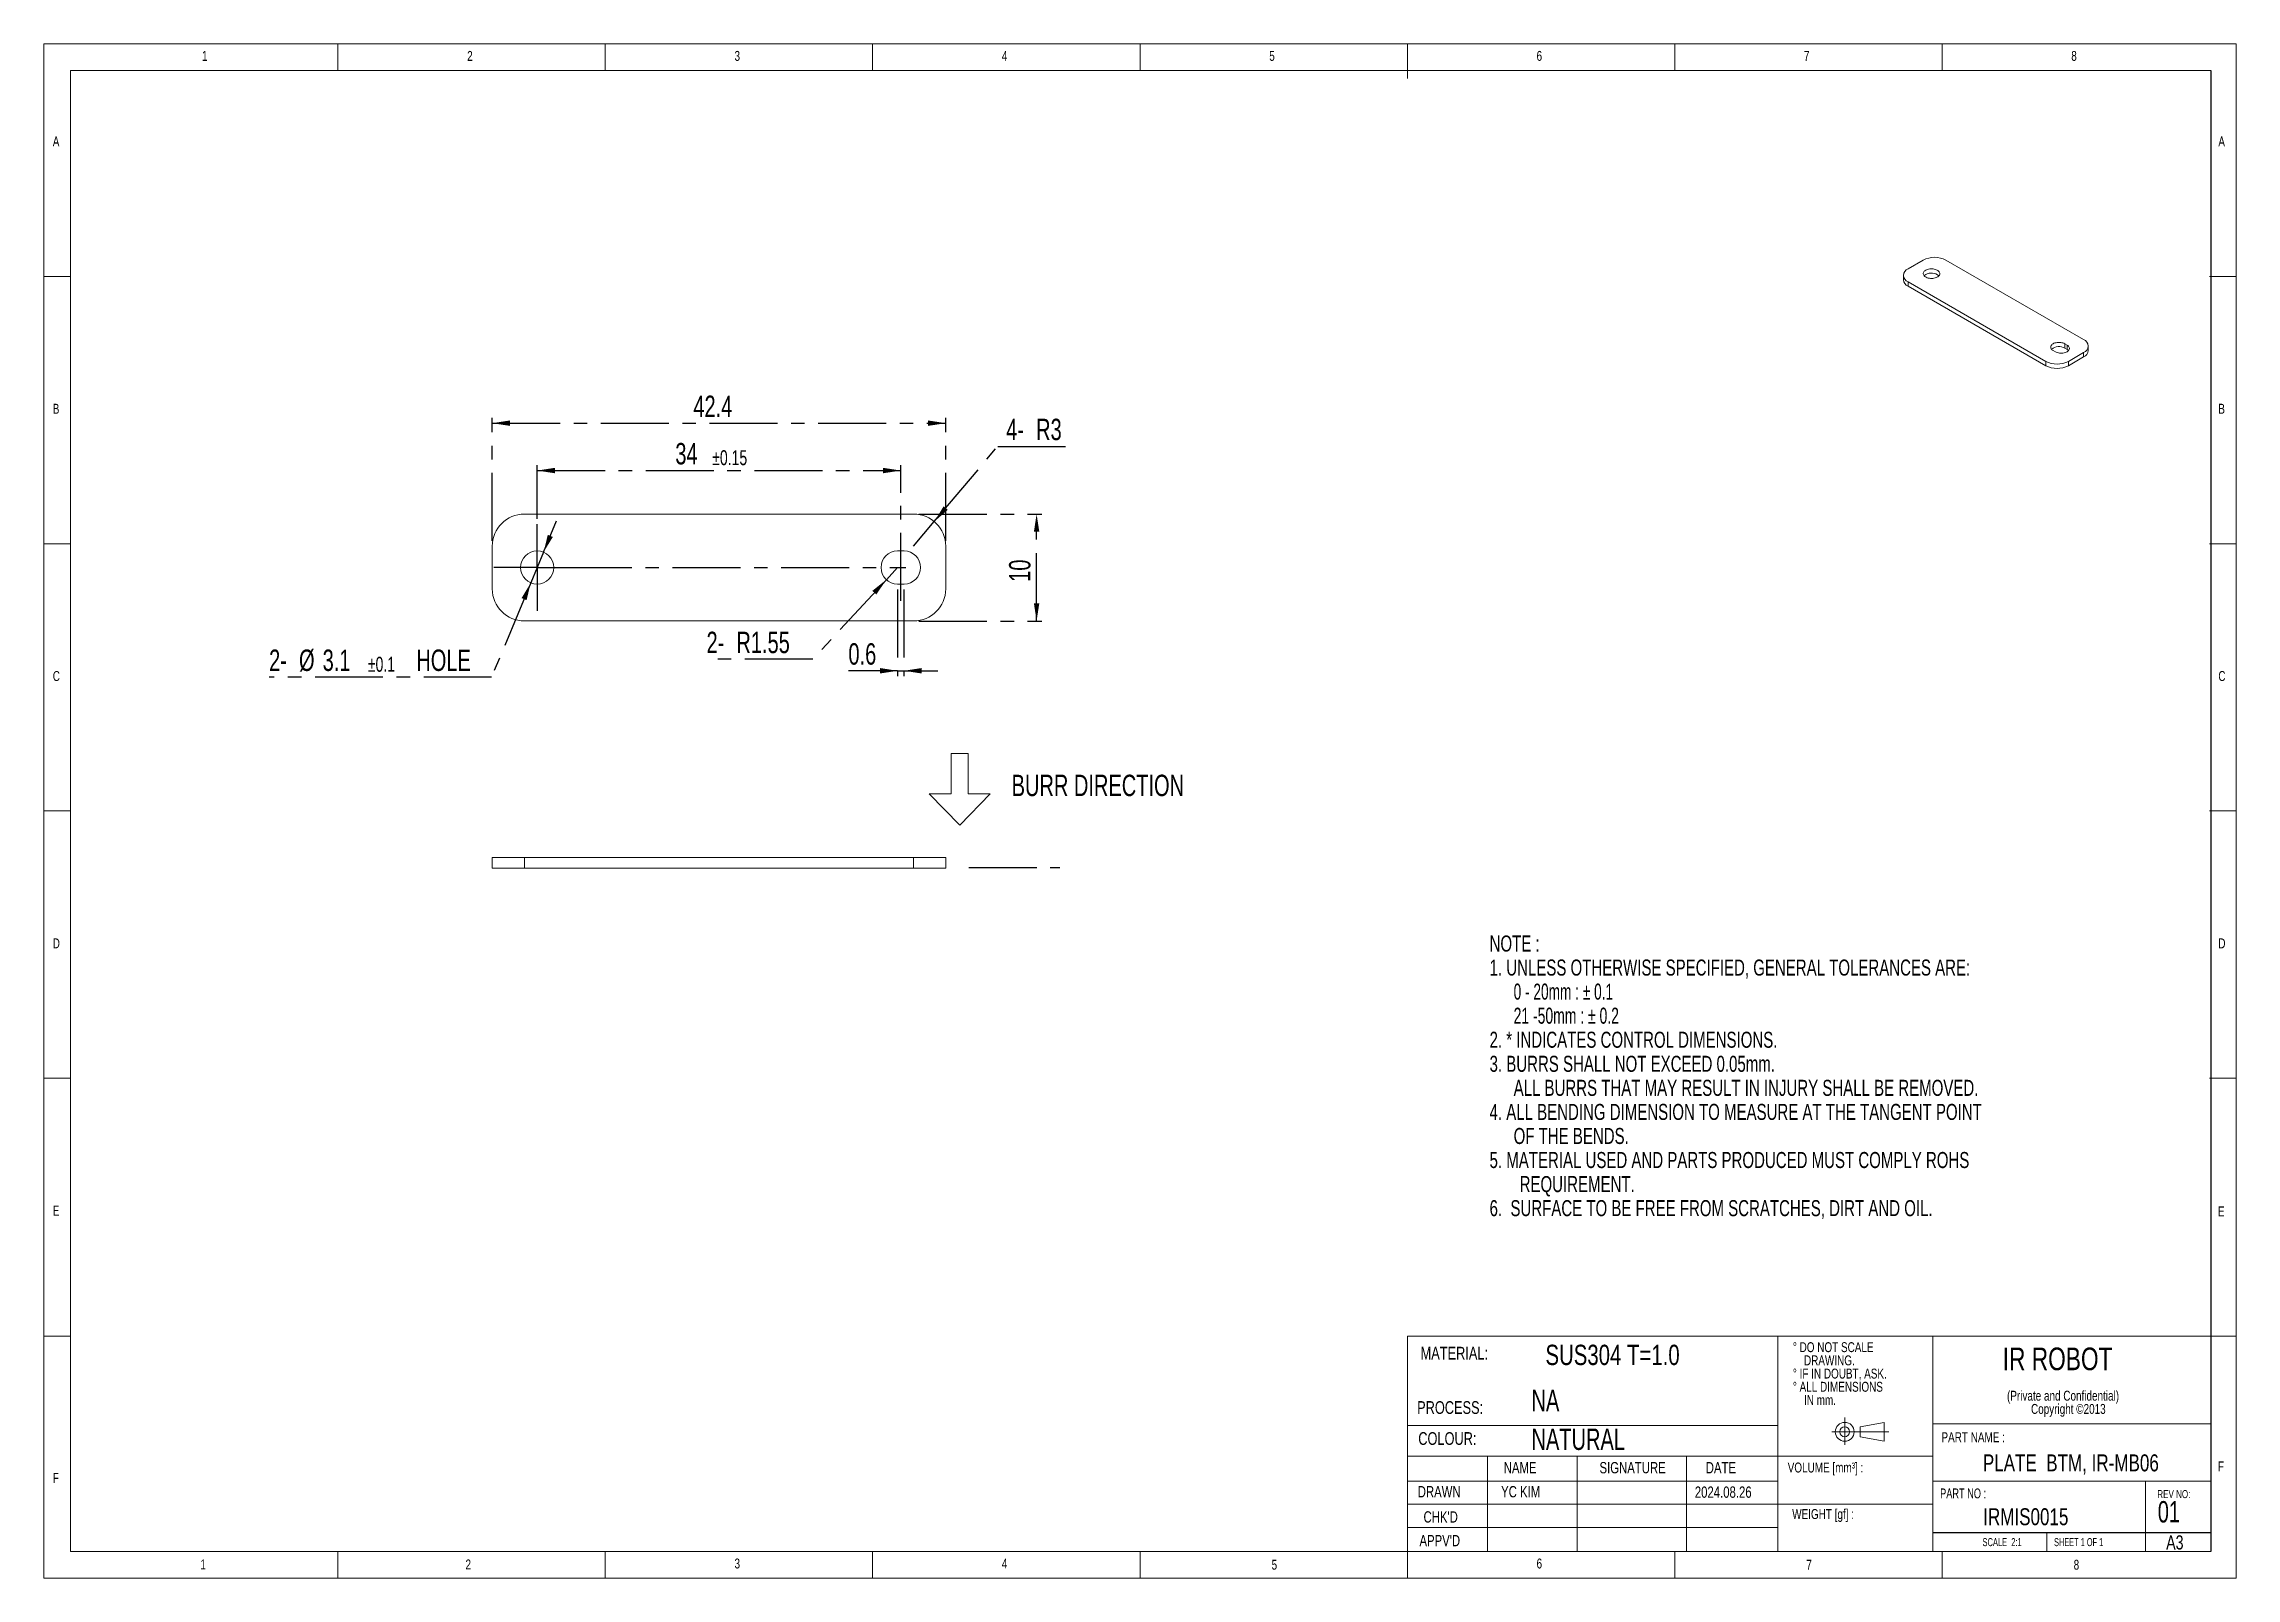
# Model space of a CAD drawing. Header units: millimetres. Extents: x 5 to 415, y 5 to 292.
import ezdxf

# ---------------------------------------------------------------- set-up
doc = ezdxf.new("R2010")
doc.units = ezdxf.units.MM
doc.linetypes.add('CENTERX2', pattern=[20.32, 12.7, -2.54, 2.54, -2.54])
doc.layers.add('CENTER_LINE', color=7, linetype='CENTERX2')
doc.layers.add('NOTES', color=7, linetype='Continuous')
doc.styles.add('SLDTEXTSTYLE0', font='TXT', dxfattribs={"width": 0.7})
doc.styles.add('SLDTEXTSTYLE1', font='TXT', dxfattribs={"width": 0.6375})
doc.styles.add('SLDTEXTSTYLE2', font='TXT', dxfattribs={"width": 0.65})
doc.styles.add('SLDTEXTSTYLE3', font='TXT', dxfattribs={"width": 0.75})
doc.styles.add('SLDTEXTSTYLE4', font='TXT', dxfattribs={"width": 0.6875})
doc.styles.add('SLDTEXTSTYLE5', font='TXT', dxfattribs={"width": 0.694444})
doc.dimstyles.new('SLDDIMSTYLE1', dxfattribs={"dimtxt": 0.18, "dimasz": 3.302, "dimexe": 0, "dimexo": 0.0625, "dimgap": 0, "dimtad": 0, "dimtih": 1, "dimtoh": 1, "dimdec": 0, "dimrnd": 1e-09, "dimzin": 0, "dimdsep": 46, "dimtxsty": 'Standard', "dimblk1": 'NONE', "dimblk2": 'NONE', "dimsah": 1, "dimcen": 0.09, "dimadec": 0, "dimazin": 0, "dimtfac": 3.302, "dimtdec": 0, "dimtofl": 0, "dimtmove": 0, "dimatfit": 3, "dimldrblk": 'NONE', "dimfxl": 1, "dimfrac": 2, "dimtolj": 1, "dimtzin": 0, "dimarcsym": 0})
doc.dimstyles.new('SLDDIMSTYLE2', dxfattribs={"dimtxt": 4, "dimasz": 3.302, "dimexe": 0, "dimexo": 0.0625, "dimgap": 1, "dimtad": 1, "dimlfac": 0.5, "dimrnd": 1e-09, "dimzin": 12, "dimdsep": 46, "dimtxsty": 'SLDTEXTSTYLE0', "dimsah": 1, "dimcen": 0.09, "dimadec": 0, "dimazin": 3, "dimtol": 1, "dimtp": 0.15, "dimtm": 0.15, "dimtfac": 1, "dimtofl": 0, "dimtmove": 0, "dimatfit": 3, "dimfxl": 1, "dimfrac": 2, "dimtolj": 1, "dimarcsym": 0})
doc.dimstyles.new('SLDDIMSTYLE3', dxfattribs={"dimtxt": 4, "dimasz": 3.302, "dimexe": 0, "dimexo": 0.0625, "dimgap": 1, "dimtad": 1, "dimlfac": 0.5, "dimrnd": 1e-09, "dimzin": 12, "dimdsep": 46, "dimtxsty": 'SLDTEXTSTYLE0', "dimsah": 1, "dimcen": 0.09, "dimadec": 0, "dimazin": 3, "dimtfac": 1, "dimtmove": 0, "dimatfit": 0, "dimfxl": 1, "dimfrac": 2, "dimtolj": 1, "dimtzin": 12, "dimarcsym": 0})
doc.dimstyles.new('SLDDIMSTYLE4', dxfattribs={"dimtxt": 4, "dimasz": 3.302, "dimexe": 0, "dimexo": 0.0625, "dimgap": 1, "dimtad": 0, "dimtih": 1, "dimtoh": 1, "dimlfac": 0.5, "dimrnd": 1e-09, "dimzin": 12, "dimdsep": 46, "dimtxsty": 'SLDTEXTSTYLE0', "dimsah": 1, "dimcen": 0, "dimadec": 0, "dimazin": 3, "dimtfac": 1, "dimtofl": 0, "dimtmove": 0, "dimatfit": 3, "dimfxl": 1, "dimfrac": 2, "dimtolj": 1, "dimtzin": 12, "dimarcsym": 0})
doc.dimstyles.new('SLDDIMSTYLE5', dxfattribs={"dimtxt": 4, "dimasz": 3.302, "dimexe": 0, "dimexo": 0.0625, "dimgap": 1, "dimtad": 0, "dimtih": 1, "dimtoh": 1, "dimlfac": 0.5, "dimrnd": 1e-09, "dimzin": 12, "dimdsep": 46, "dimtxsty": 'SLDTEXTSTYLE0', "dimsah": 1, "dimcen": 0, "dimadec": 0, "dimazin": 3, "dimtol": 1, "dimtp": 0.1, "dimtm": 0.1, "dimtfac": 1.428571, "dimtmove": 0, "dimatfit": 3, "dimfxl": 1, "dimfrac": 2, "dimtolj": 1, "dimarcsym": 0})
doc.dimstyles.new('SLDDIMSTYLE6', dxfattribs={"dimtxt": 4, "dimasz": 3.302, "dimexe": 0, "dimexo": 0.0625, "dimgap": 1, "dimtad": 1, "dimlfac": 0.5, "dimrnd": 1e-09, "dimzin": 12, "dimdsep": 46, "dimtxsty": 'SLDTEXTSTYLE0', "dimsah": 1, "dimcen": 0.09, "dimadec": 0, "dimazin": 3, "dimtfac": 1, "dimtofl": 0, "dimtmove": 0, "dimatfit": 3, "dimfxl": 1, "dimfrac": 2, "dimtolj": 1, "dimtzin": 12, "dimarcsym": 0})
doc.dimstyles.new('SLDDIMSTYLE7', dxfattribs={"dimtxt": 4, "dimasz": 3.302, "dimexe": 0, "dimexo": 0.0625, "dimgap": 1, "dimtad": 1, "dimlfac": 0.5, "dimrnd": 1e-09, "dimdsep": 46, "dimtxsty": 'SLDTEXTSTYLE0', "dimsah": 1, "dimcen": 0.09, "dimadec": 0, "dimazin": 2, "dimtfac": 1, "dimtmove": 0, "dimatfit": 0, "dimfxl": 1, "dimfrac": 2, "dimtolj": 1, "dimtzin": 12, "dimarcsym": 0})

# ---------------------------------------------------------------- blocks, each defined once
blk = doc.blocks.new('SW_NOTE_0')
at = {"layer": 'NOTES', "color": 0, "char_height": 3, "attachment_point": 1}
for s, insert, style in [('NOTE :', (0, 3.87), 'SLDTEXTSTYLE0'), ('1. UNLESS OTHERWISE SPECIFIED, GENERAL TOLERANCES ARE:', (0, -0.63), 'SLDTEXTSTYLE0'), ('0 - 20mm : ± 0.1', (4.5, -5.13), 'SLDTEXTSTYLE1'), ('21 -50mm : ± 0.2', (4.5, -9.63), 'SLDTEXTSTYLE2'), ('2. * INDICATES CONTROL DIMENSIONS.', (0, -14.13), 'SLDTEXTSTYLE0'), ('3. BURRS SHALL NOT EXCEED 0.05mm.', (0, -18.63), 'SLDTEXTSTYLE0'), ('ALL BURRS THAT MAY RESULT IN INJURY SHALL BE REMOVED.', (4.5, -23.13), 'SLDTEXTSTYLE0'), ('4. ALL BENDING DIMENSION TO MEASURE AT THE TANGENT POINT', (0, -27.63), 'SLDTEXTSTYLE0'), ('OF THE BENDS.', (4.5, -32.13), 'SLDTEXTSTYLE0'), ('5. MATERIAL USED AND PARTS PRODUCED MUST COMPLY ROHS', (0, -36.63), 'SLDTEXTSTYLE0'), ('REQUIREMENT.', (5.62, -41.13), 'SLDTEXTSTYLE0'), ('6.  SURFACE TO BE FREE FROM SCRATCHES, DIRT AND OIL.', (0, -45.63), 'SLDTEXTSTYLE0')]:
    blk.add_mtext(s, dxfattribs=dict(at, insert=insert, style=style))
blk = doc.blocks.new('SW_NOTE_0_1')
at = {"color": 0, "linetype": 'Continuous', "lineweight": 0, "char_height": 1.8521, "attachment_point": 2, "style": 'SLDTEXTSTYLE3'}
for s, insert in [('(Private and Confidential)', (15.4, 2.39)), ('Copyright ©2013', (16.39, -0.08))]:
    blk.add_mtext(s, dxfattribs=dict(at, insert=insert))
blk = doc.blocks.new('SW_NOTE_0_2')
at = {"color": 0, "linetype": 'Continuous', "lineweight": 0, "attachment_point": 1, "style": 'SLDTEXTSTYLE3'}
for s, insert, char_height in [('%%d DO NOT SCALE', (0, 2.39), 1.8521), ('%%d IF IN DOUBT, ASK.', (0, -2.55), 1.8521), ('DRAWING.', (2.08, -0.08), 1.852), ('%%d ALL DIMENSIONS', (0, -5.02), 1.8521), ('IN mm.', (2.08, -7.49), 1.852)]:
    blk.add_mtext(s, dxfattribs=dict(at, insert=insert, char_height=char_height))
blk = doc.blocks.new('_None')
blk = doc.blocks.new('_D')
at = {"layer": 'CENTER_LINE'}
for p, q in [((97.26, 203.14), (97.26, 213.18)), ((97.26, 212.18), (165.26, 212.18)), ((165.26, 208.02), (165.26, 213.18))]:
    blk.add_line(p, q, dxfattribs=at)
for points in [[(97.26, 212.18), (100.57, 211.68), (100.57, 212.69)], [(165.26, 212.18), (161.96, 212.69), (161.96, 211.68)]]:
    blk.add_solid(points, dxfattribs=at)
at = {"layer": 'CENTER_LINE', "attachment_point": 1, "style": 'SLDTEXTSTYLE0'}
for s, insert, char_height in [('34', (123.1, 217.34), 4), ('±0.15', (130, 215.99), 2.8)]:
    blk.add_mtext(s, dxfattribs=dict(at, insert=insert, char_height=char_height))
blk = doc.blocks.new('_D_1')
at = {"layer": 'CENTER_LINE'}
for p, q in [((168.66, 204.04), (191.66, 204.04)), ((190.66, 184.04), (190.66, 204.04)), ((168.66, 184.04), (191.66, 184.04))]:
    blk.add_line(p, q, dxfattribs=at)
for points in [[(190.66, 204.04), (190.16, 200.74), (191.17, 200.74)], [(190.66, 184.04), (191.17, 187.35), (190.16, 187.35)]]:
    blk.add_solid(points, dxfattribs=at)
at = {"layer": 'CENTER_LINE', "insert": (185.51, 191.37), "char_height": 4, "attachment_point": 1, "rotation": 90, "style": 'SLDTEXTSTYLE0'}
blk.add_mtext('10', dxfattribs=at)
blk = doc.blocks.new('_D_2')
at = {"layer": 'CENTER_LINE'}
for p, q in [((171.53, 202.63), (183.39, 216.71)), ((183.39, 216.71), (196.35, 216.71)), ((167.66, 198.04), (171.53, 202.63))]:
    blk.add_line(p, q, dxfattribs=at)
blk.add_solid([(171.53, 202.63), (174.05, 204.83), (173.27, 205.49)], dxfattribs=at)
at = {"layer": 'CENTER_LINE', "char_height": 4, "attachment_point": 1, "style": 'SLDTEXTSTYLE0'}
for s, insert in [('4-', (184.98, 221.87)), ('R3', (190.57, 221.87))]:
    blk.add_mtext(s, dxfattribs=dict(at, insert=insert))
blk = doc.blocks.new('_D_3')
at = {"layer": 'CENTER_LINE'}
for p, q in [((98.45, 196.91), (100.89, 202.77)), ((98.45, 196.91), (96.07, 191.18)), ((96.07, 191.18), (88.74, 173.55)), ((88.74, 173.55), (47.13, 173.55))]:
    blk.add_line(p, q, dxfattribs=at)
for points in [[(98.45, 196.91), (100.19, 199.76), (99.25, 200.15)], [(96.07, 191.18), (94.34, 188.33), (95.27, 187.94)]]:
    blk.add_solid(points, dxfattribs=at)
at = {"layer": 'CENTER_LINE', "attachment_point": 1, "style": 'SLDTEXTSTYLE0'}
for s, insert, char_height in [('2-', (47.13, 178.7), 4), ('%%c', (52.72, 178.7), 4), ('3.1', (57.14, 178.7), 4), ('±0.1', (65.6, 177.35), 2.8), ('HOLE', (74.66, 178.7), 4)]:
    blk.add_mtext(s, dxfattribs=dict(at, insert=insert, char_height=char_height))
blk = doc.blocks.new('_D_4')
at = {"layer": 'CENTER_LINE'}
for p, q in [((88.86, 199.04), (88.86, 222.04)), ((173.66, 199.04), (173.66, 222.04)), ((88.86, 221.04), (173.66, 221.04))]:
    blk.add_line(p, q, dxfattribs=at)
for points in [[(88.86, 221.04), (92.17, 220.54), (92.17, 221.55)], [(173.66, 221.04), (170.36, 221.55), (170.36, 220.54)]]:
    blk.add_solid(points, dxfattribs=at)
at = {"layer": 'CENTER_LINE', "insert": (126.47, 226.2), "char_height": 4, "attachment_point": 1, "style": 'SLDTEXTSTYLE0'}
blk.add_mtext('42.4', dxfattribs=at)
blk = doc.blocks.new('_D_5')
at = {"layer": 'CENTER_LINE'}
for p, q in [((164.66, 189.94), (164.66, 173.73)), ((165.86, 189.94), (165.86, 173.73)), ((164.66, 174.73), (155.47, 174.73)), ((164.66, 174.73), (165.86, 174.73)), ((165.86, 174.73), (172.21, 174.73))]:
    blk.add_line(p, q, dxfattribs=at)
for points in [[(164.66, 174.73), (161.36, 175.24), (161.36, 174.22)], [(165.86, 174.73), (169.17, 174.22), (169.17, 175.24)]]:
    blk.add_solid(points, dxfattribs=at)
at = {"layer": 'CENTER_LINE', "insert": (155.47, 179.88), "char_height": 4, "attachment_point": 1, "style": 'SLDTEXTSTYLE0'}
blk.add_mtext('0.6', dxfattribs=at)
blk = doc.blocks.new('_D_6')
at = {"layer": 'CENTER_LINE'}
for p, q in [((164.66, 194.04), (162.56, 191.77)), ((162.56, 191.77), (148.81, 176.87)), ((148.81, 176.87), (128.93, 176.87))]:
    blk.add_line(p, q, dxfattribs=at)
blk.add_solid([(162.56, 191.77), (159.95, 189.69), (160.69, 189)], dxfattribs=at)
at = {"layer": 'CENTER_LINE', "char_height": 4, "attachment_point": 1, "style": 'SLDTEXTSTYLE0'}
for s, insert in [('2-', (128.93, 182.03)), ('R1.55', (134.52, 182.03))]:
    blk.add_mtext(s, dxfattribs=dict(at, insert=insert))
blk = doc.blocks.new('SW_CENTERMARKSYMBOL_0')
at = {"layer": 'CENTER_LINE', "color": 0}
for p, q in [((0, 5), (0, 8.1)), ((0, 0), (0, 5)), ((-5, 0), (-8.1, 0)), ((0, 0), (-5, 0)), ((0, 0), (0, -5)), ((0, 0), (5, 0)), ((5, 0), (68.93, 0)), ((0, -5), (0, -8.1))]:
    blk.add_line(p, q, dxfattribs=at)

msp = doc.modelspace()

# ---------------------------------------------------------------- linework, layer by layer
at = {"color": 7, "linetype": 'Continuous', "lineweight": 18}
for p, q in [((415, 292), (5, 292)), ((5, 292), (5, 5)), ((60, 287), (60, 292)), ((110, 292), (110, 287)), ((160, 287), (160, 292)), ((210, 292), (210, 287)), ((260, 285.5), (260, 292)), ((310, 292), (310, 287)), ((360, 287), (360, 292)), ((415, 5), (415, 292)), ((410.25, 287), (10, 287)), ((10, 287), (10, 10)), ((356.477, 251.551), (353.649, 249.918)), ((386.459, 236.692), (360.72, 251.551)), ((10, 248.5), (5, 248.5)), ((352.77, 248.694), (352.77, 247.877)), ((353.649, 247.469), (379.388, 232.61)), ((353.649, 247.469), (353.649, 246.652)), ((353.649, 246.652), (379.388, 231.794)), ((415, 248.5), (410, 248.5)), ((380.766, 234.631), (381.191, 234.386)), ((383.383, 235.651), (382.959, 235.896)), ((382.959, 235.896), (382.959, 235.08)), ((383.383, 234.835), (382.959, 235.08)), ((383.383, 235.651), (383.383, 234.835)), ((383.63, 232.61), (386.459, 234.243)), ((386.459, 234.243), (386.459, 233.427)), ((387.337, 234.651), (387.337, 235.468)), ((379.388, 232.61), (379.388, 231.794)), ((383.63, 231.794), (386.459, 233.427)), ((383.63, 232.61), (383.63, 231.794)), ((167.664, 204.044), (94.864, 204.044)), ((5, 198.5), (10, 198.5)), ((88.864, 198.044), (88.864, 190.044)), ((165.864, 197.144), (164.664, 197.144)), ((173.664, 190.044), (173.664, 198.044)), ((410, 198.5), (415, 198.5)), ((164.664, 190.944), (165.864, 190.944)), ((94.864, 184.044), (167.664, 184.044)), ((5, 148.5), (10, 148.5)), ((415, 148.5), (410, 148.5)), ((88.864, 139.793), (88.864, 137.793)), ((88.864, 139.793), (94.864, 139.793)), ((94.864, 139.793), (94.864, 137.793)), ((94.864, 139.793), (167.664, 139.793)), ((167.664, 139.793), (167.664, 137.793)), ((167.664, 139.793), (173.664, 139.793)), ((173.664, 139.793), (173.664, 137.793)), ((88.864, 137.793), (94.864, 137.793)), ((94.864, 137.793), (167.664, 137.793)), ((167.664, 137.793), (173.664, 137.793)), ((5, 98.5), (10, 98.5)), ((410, 98.5), (415, 98.5)), ((10, 50.271), (5, 50.271)), ((260, 50.271), (260, 10)), ((415, 50.271), (260, 50.271)), ((329.265, 50.271), (329.265, 10)), ((358.254, 50.271), (358.254, 10)), ((260, 33.55), (329.265, 33.55)), ((344.668, 33.297), (349.181, 34.143)), ((344.668, 33.297), (344.668, 31.454)), ((349.181, 30.608), (349.181, 34.143)), ((410.25, 33.844), (358.254, 33.844)), ((344.668, 31.454), (349.181, 30.608)), ((275.001, 27.796), (275.001, 10)), ((291.778, 27.796), (291.778, 10)), ((312.217, 10), (312.217, 27.796)), ((329.265, 23.158), (260, 23.158)), ((398.074, 10), (398.074, 23.123)), ((358.254, 18.822), (260, 18.822)), ((260, 14.481), (329.265, 14.481)), ((312.217, 14.859), (312.217, 10)), ((379.611, 13.419), (379.611, 10)), ((10, 10), (410.25, 10)), ((60, 5), (60, 10)), ((110, 10), (110, 5)), ((160, 5), (160, 10)), ((210, 5), (210, 10)), ((260, 5), (260, 10)), ((310, 5), (310, 10)), ((360, 5), (360, 10)), ((5, 5), (415, 5))]:
    msp.add_line(p, q, dxfattribs=at)
at = {"color": 7, "linetype": 'CENTERX2', "lineweight": 18}
for p, q in [((341.798, 35.054), (341.798, 29.936)), ((339.361, 32.376), (350.023, 32.376))]:
    msp.add_line(p, q, dxfattribs=at)
at = {"color": 7, "linetype": 'Continuous', "lineweight": 18, "flags": 128}
for points in [[(356.937, 249.653), (356.795, 249.559), (356.677, 249.454), (356.586, 249.341), (356.523, 249.221), (356.489, 249.098), (356.485, 248.973), (356.511, 248.849), (356.567, 248.729), (356.652, 248.614), (356.763, 248.507), (356.899, 248.41), (357.058, 248.325), (357.235, 248.253), (357.427, 248.196), (357.632, 248.156), (357.844, 248.132), (358.06, 248.125), (358.275, 248.136), (358.486, 248.164), (358.688, 248.209), (358.877, 248.27), (359.05, 248.345), (359.203, 248.433), (359.333, 248.533), (359.438, 248.642), (359.515, 248.759), (359.564, 248.88), (359.583, 249.005), (359.571, 249.129), (359.53, 249.252), (359.46, 249.37), (359.362, 249.481), (359.238, 249.583), (359.09, 249.675), (358.922, 249.753), (358.737, 249.817), (358.538, 249.866), (358.329, 249.898), (358.114, 249.914), (357.898, 249.912), (357.684, 249.892), (357.478, 249.856), (357.282, 249.803), (357.1, 249.735), (356.937, 249.653)], [(382.959, 235.896), (382.791, 235.98), (382.605, 236.049), (382.404, 236.102), (382.192, 236.138), (381.973, 236.156), (381.752, 236.156), (381.533, 236.138), (381.321, 236.102), (381.12, 236.049), (380.934, 235.98), (380.766, 235.896), (380.622, 235.8), (380.502, 235.692), (380.41, 235.576), (380.348, 235.454), (380.316, 235.327), (380.316, 235.2), (380.348, 235.073), (380.41, 234.951), (380.502, 234.835), (380.622, 234.727), (380.766, 234.631)], [(381.191, 234.386), (381.358, 234.302), (381.544, 234.233), (381.745, 234.18), (381.957, 234.144), (382.176, 234.126), (382.397, 234.126), (382.616, 234.144), (382.828, 234.18), (383.03, 234.233), (383.216, 234.302), (383.383, 234.386), (383.528, 234.483), (383.647, 234.59), (383.739, 234.706), (383.801, 234.829), (383.833, 234.955), (383.833, 235.083), (383.801, 235.209), (383.739, 235.331), (383.647, 235.448), (383.528, 235.555), (383.383, 235.651)]]:
    msp.add_lwpolyline(points, dxfattribs=at)
at = {"color": 7, "linetype": 'Continuous', "lineweight": 18}
for centre, radius in [((97.264, 194.044), 3.1), ((341.798, 32.376), 1.767), ((341.798, 32.376), 0.922)]:
    msp.add_circle(centre, radius, dxfattribs=at)
for centre, radius, start, end in [((358.599, 247.471), 4.598, 62.52843, 117.47157), ((354.256, 248.016), 1.492, 185.32934, 245.9908), ((354.122, 248.694), 1.313, 111.11728, 248.88272), ((357.472, 247.871), 1.104, 118.97192, 137.81691), ((358.012, 246.936), 2.184, 50.13203, 119.50567), ((381.882, 233.189), 2.175, 60.34482, 130.01747), ((382.85, 233.872), 1.101, 42.15794, 61.05324), ((385.986, 235.468), 1.313, 291.11728, 68.88272), ((385.851, 234.79), 1.492, 294.0092, 354.67066), ((381.509, 236.69), 4.598, 242.52843, 297.47157), ((381.509, 235.874), 4.598, 242.52843, 297.47157), ((94.864, 198.044), 6, 90, 180), ((167.664, 198.044), 6, 0, 90), ((164.664, 194.044), 3.1, 90, 270), ((165.864, 194.044), 3.1, 270, 90), ((94.864, 190.044), 6, 180, 270), ((167.664, 190.044), 6, 270, 0)]:
    msp.add_arc(centre, radius, start, end, dxfattribs=at)
at = {"layer": 'CENTER_LINE'}
msp.add_line((165.264, 187.81), (165.264, 207.023), dxfattribs=at)
at = {"layer": 'CENTER_LINE', "color": 7, "linetype": 'CENTERX2', "lineweight": 18}
msp.add_line((174.695, 159.286), (177.885, 159.286), dxfattribs=at)
at = {"layer": 'CENTER_LINE', "color": 7, "linetype": 'Continuous', "lineweight": 18}
for p, q in [((174.695, 159.286), (174.695, 151.699)), ((177.885, 159.286), (177.885, 151.699)), ((170.573, 151.699), (176.29, 145.86)), ((174.695, 151.699), (170.573, 151.699)), ((182.008, 151.699), (176.29, 145.86)), ((177.885, 151.699), (182.008, 151.699))]:
    msp.add_line(p, q, dxfattribs=at)
at = {"layer": 'NOTES', "color": 7}
for p, q in [((410.25, 287), (410.25, 10)), ((410.25, 13.496), (358.254, 13.496))]:
    msp.add_line(p, q, dxfattribs=at)
at = {"layer": 'NOTES', "color": 7, "linetype": 'Continuous', "lineweight": 18}
for p, q in [((260, 27.801), (358.254, 27.801)), ((410.25, 23.123), (358.254, 23.123))]:
    msp.add_line(p, q, dxfattribs=at)

# ---------------------------------------------------------------- block references
at = {"color": 7, "linetype": 'Continuous', "lineweight": 0}
for name, p in [('SW_NOTE_0_2', (332.098, 46.744)), ('SW_NOTE_0_1', (367.225, 37.663))]:
    msp.add_blockref(name, p, dxfattribs=at)
at = {"layer": 'CENTER_LINE'}
msp.add_blockref('SW_CENTERMARKSYMBOL_0', (97.264, 194.044), dxfattribs=at)
at = {"layer": 'NOTES'}
msp.add_blockref('SW_NOTE_0', (275.377, 121.344), dxfattribs=at)

# ---------------------------------------------------------------- texts
at = {"color": 7, "linetype": 'Continuous', "lineweight": 0}
for s, insert, char_height, attachment_point, style in [('1', (34.583, 290.668), 1.852, 1, 'SLDTEXTSTYLE3'), ('2', (84.167, 290.668), 1.852, 1, 'SLDTEXTSTYLE3'), ('3', (134.167, 290.668), 1.852, 1, 'SLDTEXTSTYLE3'), ('4', (184.167, 290.668), 1.852, 1, 'SLDTEXTSTYLE3'), ('5', (234.167, 290.668), 1.852, 1, 'SLDTEXTSTYLE3'), ('6', (284.167, 290.668), 1.852, 1, 'SLDTEXTSTYLE3'), ('7', (334.167, 290.668), 1.852, 1, 'SLDTEXTSTYLE3'), ('8', (384.167, 290.668), 1.852, 1, 'SLDTEXTSTYLE3'), ('A', (6.667, 274.668), 1.852, 1, 'SLDTEXTSTYLE3'), ('A', (411.667, 274.668), 1.852, 1, 'SLDTEXTSTYLE3'), ('B', (6.667, 224.668), 1.852, 1, 'SLDTEXTSTYLE3'), ('B', (411.667, 224.668), 1.852, 1, 'SLDTEXTSTYLE3'), ('C', (6.667, 174.668), 1.852, 1, 'SLDTEXTSTYLE3'), ('C', (411.667, 174.668), 1.852, 1, 'SLDTEXTSTYLE3'), ('D', (6.667, 124.668), 1.852, 1, 'SLDTEXTSTYLE3'), ('D', (411.667, 124.668), 1.852, 1, 'SLDTEXTSTYLE3'), ('E', (6.667, 74.668), 1.852, 1, 'SLDTEXTSTYLE3'), ('E', (411.586, 74.537), 1.852, 1, 'SLDTEXTSTYLE3'), ('MATERIAL:', (262.479, 48.278), 2.3813, 1, 'SLDTEXTSTYLE3'), ('SUS304 T=1.0', (298.377, 48.663), 3.8, 2, 'SLDTEXTSTYLE3'), ('PROCESS:', (261.829, 38.108), 2.3813, 1, 'SLDTEXTSTYLE3'), ('PART NAME :', (359.887, 32.29), 1.85208, 1, 'SLDTEXTSTYLE3'), ('F', (6.667, 24.668), 1.852, 1, 'SLDTEXTSTYLE3'), ('NAME', (278.027, 26.726), 2.1167, 1, 'SLDTEXTSTYLE3'), ('SIGNATURE', (295.935, 26.726), 2.1167, 1, 'SLDTEXTSTYLE3'), ('DATE', (315.804, 26.726), 2.1167, 1, 'SLDTEXTSTYLE3'), ('VOLUME [mm³] :', (331.133, 26.622), 1.85208, 1, 'SLDTEXTSTYLE3'), ('PLATE  BTM, IR-MB06', (384.086, 28.155), 3.175, 2, 'SLDTEXTSTYLE3'), ('DRAWN', (261.937, 22.233), 2.1167, 1, 'SLDTEXTSTYLE3'), ('2024.08.26', (313.76, 22.154), 2.1167, 1, 'SLDTEXTSTYLE3'), ('REV NO:', (400.257, 21.476), 1.5, 1, 'SLDTEXTSTYLE3'), ("CHK'D", (263.024, 17.51), 2.1167, 1, 'SLDTEXTSTYLE3'), ('IRMIS0015', (375.663, 18.079), 3.175, 2, 'SLDTEXTSTYLE3'), ("APPV'D", (262.263, 13.079), 2.1167, 1, 'SLDTEXTSTYLE3'), ('SCALE  2:1', (367.564, 12.491), 1.5, 1, 'SLDTEXTSTYLE0'), ('SHEET 1 OF 1', (380.942, 12.491), 1.5, 1, 'SLDTEXTSTYLE4'), ('A3', (401.912, 13.007), 2.6458, 1, 'SLDTEXTSTYLE3'), ('1', (34.278, 8.493), 1.852, 1, 'SLDTEXTSTYLE3'), ('2', (83.861, 8.493), 1.852, 1, 'SLDTEXTSTYLE3'), ('3', (134.167, 8.668), 1.852, 1, 'SLDTEXTSTYLE3'), ('4', (184.167, 8.668), 1.852, 1, 'SLDTEXTSTYLE3'), ('5', (234.613, 8.434), 1.852, 1, 'SLDTEXTSTYLE3')]:
    msp.add_mtext(s, dxfattribs=dict(at, insert=insert, char_height=char_height, attachment_point=attachment_point, style=style))
at = {"layer": 'CENTER_LINE', "char_height": 4, "attachment_point": 1, "style": 'SLDTEXTSTYLE0'}
for s, insert in [('BURR DIRECTION', (185.996, 155.287)), ('NA', (283.218, 40.235)), ('NATURAL', (283.218, 32.991)), ('01', (400.341, 19.417))]:
    msp.add_mtext(s, dxfattribs=dict(at, insert=insert))
at = {"layer": 'NOTES', "attachment_point": 1}
for s, insert, char_height, style in [('IR ROBOT', (371.345, 48.136), 4.2333, 'SLDTEXTSTYLE3'), ('COLOUR:', (262.046, 32.312), 2.3813, 'SLDTEXTSTYLE3'), ('F', (411.586, 26.839), 1.852, 'SLDTEXTSTYLE3'), ('YC KIM', (277.535, 22.233), 2.1167, 'SLDTEXTSTYLE3'), ('PART NO :', (359.636, 21.78), 1.8521, 'SLDTEXTSTYLE5'), ('WEIGHT [gf] :', (331.976, 17.919), 1.85208, 'SLDTEXTSTYLE3'), ('6', (284.167, 8.668), 1.852, 'SLDTEXTSTYLE3'), ('7', (334.613, 8.434), 1.852, 'SLDTEXTSTYLE3'), ('8', (384.613, 8.434), 1.852, 'SLDTEXTSTYLE3')]:
    msp.add_mtext(s, dxfattribs=dict(at, insert=insert, char_height=char_height, style=style))

# ---------------------------------------------------------------- dimensions: what is measured, and where the dimension line sits
at = {"layer": 'CENTER_LINE'}
for base, p1, p2, dimstyle, picture, middle in [((173.664, 221.044), (88.864, 198.044), (173.664, 198.044), 'SLDDIMSTYLE6', '_D_4', (131.264, 221.044)), ((165.264, 212.183), (97.264, 202.144), (165.264, 207.023), 'SLDDIMSTYLE2', '_D', (131.264, 212.183)), ((165.864, 174.728), (164.664, 190.944), (165.864, 190.944), 'SLDDIMSTYLE7', '_D_5', (158.929, 174.728))]:
    dim = msp.add_linear_dim(base=base, p1=p1, p2=p2, dimstyle=dimstyle, dxfattribs=at)
    dim.commit()
    dim.dimension.update_dxf_attribs({"geometry": picture, "text_midpoint": middle, "dimtype": 160})
for center, mpoint, text, picture, middle in [((167.664, 198.044), (171.53, 202.633), '4-<>', '_D_2', (190.664, 219.044)), ((164.664, 194.044), (162.561, 191.767), '2-<>', '_D_6', (138.076, 179.204))]:
    dim = msp.add_radius_dim(center=center, mpoint=mpoint, text=text, dimstyle='SLDDIMSTYLE4', dxfattribs=at)
    dim.commit()
    dim.dimension.update_dxf_attribs({"geometry": picture, "text_midpoint": middle, "dimtype": 164})
dim = msp.add_diameter_dim_2p(p1=(96.074, 191.182), p2=(98.455, 196.907), text='2-<> HOLE', dimstyle='SLDDIMSTYLE5', dxfattribs=at)
dim.commit()
dim.dimension.update_dxf_attribs({"geometry": '_D_3', "text_midpoint": (67.138, 176.376), "dimtype": 163})
dim = msp.add_linear_dim(base=(190.664, 204.044), p1=(167.664, 184.044), p2=(167.664, 204.044), angle=90, dimstyle='SLDDIMSTYLE3', dxfattribs=at)
dim.commit()
dim.dimension.update_dxf_attribs({"geometry": '_D_1', "text_midpoint": (190.664, 194.044), "dimtype": 160})

# ---------------------------------------------------------------- leaders
at = {"layer": 'CENTER_LINE', "has_arrowhead": 0}
msp.add_leader([(177.98, 137.913), (194.995, 137.92)], dimstyle='SLDDIMSTYLE1', dxfattribs=at)

doc.saveas('drawing.dxf')
